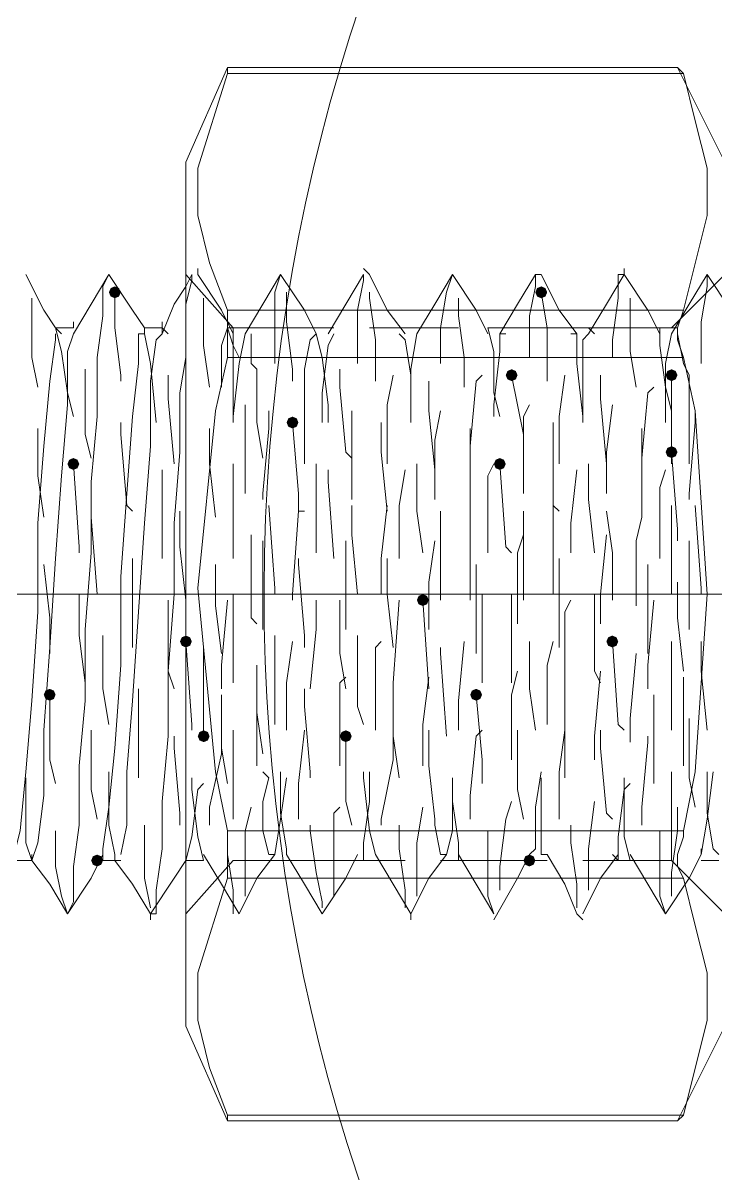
# Model space of a CAD drawing. Header units: millimetres. Extents: x 89051 to 218395, y -330386 to -125649.
# Drawn here: x 92817.73 to 92831.89, y -127032.93 to -127009.4 of the extents above; entities that cross this region are included whole.
import ezdxf

# ---------------------------------------------------------------- set-up
doc = ezdxf.new("R2010")
doc.units = ezdxf.units.MM
doc.header["$LTSCALE"] = 13
for name, pattern in [('1 实线', [0]), ('ACAD_ISO04W100', [30, 24, -3, 0, -3]), ('CENTER', [50.8, 31.75, -6.35, 6.35, -6.35])]:
    doc.linetypes.add(name, pattern=pattern)
doc.layers.get('0').update_dxf_attribs({"color": 1, "linetype": 'CENTER'})
doc.layers.add('C00-00-00', color=7, linetype='Continuous')
doc.layers.add('标注、文本', color=3, linetype='Continuous', lineweight=25)

msp = doc.modelspace()

# ---------------------------------------------------------------- hatches: boundary and pattern name
at = {"layer": 'C00-00-00'}
h = msp.add_hatch(color=256, dxfattribs=at)
h.dxf.hatch_style = 2
h.paths.add_polyline_path([(92819.486, -127014.906), (92819.522, -127014.991), (92819.607, -127015.027), (92819.693, -127014.991), (92819.728, -127014.906), (92819.693, -127014.82), (92819.607, -127014.785), (92819.522, -127014.82)])
h = msp.add_hatch(color=256, dxfattribs=at)
h.dxf.hatch_style = 2
h.paths.add_polyline_path([(92828.199, -127014.906), (92828.234, -127014.991), (92828.32, -127015.027), (92828.405, -127014.991), (92828.441, -127014.906), (92828.405, -127014.82), (92828.32, -127014.785), (92828.234, -127014.82)])
h = msp.add_hatch(color=256, dxfattribs=at)
h.dxf.hatch_style = 2
h.paths.add_polyline_path([(92827.594, -127016.6), (92827.629, -127016.685), (92827.715, -127016.721), (92827.8, -127016.685), (92827.836, -127016.6), (92827.8, -127016.515), (92827.715, -127016.479), (92827.629, -127016.515)])
h = msp.add_hatch(color=256, dxfattribs=at)
h.dxf.hatch_style = 2
h.paths.add_polyline_path([(92830.861, -127016.6), (92830.896, -127016.685), (92830.982, -127016.721), (92831.067, -127016.685), (92831.103, -127016.6), (92831.067, -127016.515), (92830.982, -127016.479), (92830.896, -127016.515)])
h = msp.add_hatch(color=256, dxfattribs=at)
h.dxf.hatch_style = 2
h.paths.add_polyline_path([(92823.116, -127017.568), (92823.152, -127017.654), (92823.237, -127017.689), (92823.323, -127017.654), (92823.358, -127017.568), (92823.323, -127017.483), (92823.237, -127017.447), (92823.152, -127017.483)])
h = msp.add_hatch(color=256, dxfattribs=at)
h.dxf.hatch_style = 2
h.paths.add_polyline_path([(92830.861, -127018.173), (92830.896, -127018.259), (92830.982, -127018.294), (92831.067, -127018.259), (92831.103, -127018.173), (92831.067, -127018.088), (92830.982, -127018.052), (92830.896, -127018.088)])
h = msp.add_hatch(color=256, dxfattribs=at)
h.dxf.hatch_style = 2
h.paths.add_polyline_path([(92818.639, -127018.415), (92818.675, -127018.501), (92818.76, -127018.536), (92818.845, -127018.501), (92818.881, -127018.415), (92818.845, -127018.33), (92818.76, -127018.294), (92818.675, -127018.33)])
h = msp.add_hatch(color=256, dxfattribs=at)
h.dxf.hatch_style = 2
h.paths.add_polyline_path([(92827.352, -127018.415), (92827.387, -127018.501), (92827.473, -127018.536), (92827.558, -127018.501), (92827.594, -127018.415), (92827.558, -127018.33), (92827.473, -127018.294), (92827.387, -127018.33)])
h = msp.add_hatch(color=256, dxfattribs=at)
h.dxf.hatch_style = 2
h.paths.add_polyline_path([(92825.779, -127021.198), (92825.814, -127021.284), (92825.899, -127021.319), (92825.985, -127021.284), (92826.02, -127021.198), (92825.985, -127021.113), (92825.899, -127021.077), (92825.814, -127021.113)])
h = msp.add_hatch(color=256, dxfattribs=at)
h.dxf.hatch_style = 2
h.paths.add_polyline_path([(92820.938, -127022.045), (92820.974, -127022.131), (92821.059, -127022.166), (92821.145, -127022.131), (92821.18, -127022.045), (92821.145, -127021.96), (92821.059, -127021.924), (92820.974, -127021.96)])
h = msp.add_hatch(color=256, dxfattribs=at)
h.dxf.hatch_style = 2
h.paths.add_polyline_path([(92829.651, -127022.045), (92829.686, -127022.131), (92829.772, -127022.166), (92829.857, -127022.131), (92829.893, -127022.045), (92829.857, -127021.96), (92829.772, -127021.924), (92829.686, -127021.96)])
h = msp.add_hatch(color=256, dxfattribs=at)
h.dxf.hatch_style = 2
h.paths.add_polyline_path([(92818.155, -127023.134), (92818.191, -127023.22), (92818.276, -127023.255), (92818.361, -127023.22), (92818.397, -127023.134), (92818.361, -127023.049), (92818.276, -127023.013), (92818.191, -127023.049)])
h = msp.add_hatch(color=256, dxfattribs=at)
h.dxf.hatch_style = 2
h.paths.add_polyline_path([(92826.868, -127023.134), (92826.903, -127023.22), (92826.989, -127023.255), (92827.074, -127023.22), (92827.11, -127023.134), (92827.074, -127023.049), (92826.989, -127023.013), (92826.903, -127023.049)])
h = msp.add_hatch(color=256, dxfattribs=at)
h.dxf.hatch_style = 2
h.paths.add_polyline_path([(92821.301, -127023.981), (92821.337, -127024.067), (92821.422, -127024.102), (92821.508, -127024.067), (92821.543, -127023.981), (92821.508, -127023.896), (92821.422, -127023.861), (92821.337, -127023.896)])
h = msp.add_hatch(color=256, dxfattribs=at)
h.dxf.hatch_style = 2
h.paths.add_polyline_path([(92824.205, -127023.981), (92824.241, -127024.067), (92824.326, -127024.102), (92824.412, -127024.067), (92824.447, -127023.981), (92824.412, -127023.896), (92824.326, -127023.861), (92824.241, -127023.896)])
h = msp.add_hatch(color=256, dxfattribs=at)
h.dxf.hatch_style = 2
h.paths.add_polyline_path([(92819.123, -127026.523), (92819.159, -127026.608), (92819.244, -127026.644), (92819.33, -127026.608), (92819.365, -127026.523), (92819.33, -127026.437), (92819.244, -127026.402), (92819.159, -127026.437)])
h = msp.add_hatch(color=256, dxfattribs=at)
h.dxf.hatch_style = 2
h.paths.add_polyline_path([(92827.957, -127026.523), (92827.992, -127026.608), (92828.078, -127026.644), (92828.163, -127026.608), (92828.199, -127026.523), (92828.163, -127026.437), (92828.078, -127026.402), (92827.992, -127026.437)])

# ---------------------------------------------------------------- linework, layer by layer
at = {"color": 7, "linetype": '1 实线', "lineweight": 0, "extrusion": (0, 0, -1)}
for centre, major_axis, ratio, start_param, end_param in [((92838.864, -127021.077), (0, 45.983), 0.866025, 2.304713, 7.120065), ((92834.931, -127021.077), (0, 45.983), 0.866025, 3.141593, 6.283185), ((92854.094, -127021.077), (0, -34.608), 0.908418, 5.225125, 10.48821), ((92842.01, -127021.077), (0, -34.608), 0.908418, 6.283185, 9.424778)]:
    msp.add_ellipse(centre, major_axis=major_axis, ratio=ratio, start_param=start_param, end_param=end_param, dxfattribs=at)
at = {"layer": 'C00-00-00', "lineweight": 15}
for points in [[(92821.059, -127012.244), (92821.906, -127010.308)], [(92821.906, -127010.429), (92821.301, -127012.365), (92821.301, -127013.333), (92821.543, -127014.301), (92821.906, -127015.269)], [(92821.906, -127010.308), (92831.103, -127010.308)], [(92821.906, -127010.308), (92821.906, -127010.429)], [(92823.116, -127010.429), (92821.906, -127010.429)], [(92831.224, -127010.429), (92821.906, -127010.429)], [(92823.721, -127010.429), (92823.116, -127010.429)], [(92825.778, -127010.429), (92823.963, -127010.429)], [(92828.562, -127010.429), (92826.747, -127010.429)], [(92831.224, -127010.429), (92829.409, -127010.429)], [(92831.103, -127010.308), (92832.071, -127012.244)], [(92831.224, -127010.429), (92831.103, -127010.308)], [(92831.224, -127015.269), (92831.708, -127013.333), (92831.708, -127012.365), (92831.466, -127011.397), (92831.224, -127010.429)], [(92821.059, -127029.911), (92821.059, -127029.79), (92821.059, -127029.548), (92821.059, -127029.064), (92821.059, -127028.338), (92821.059, -127027.612), (92821.059, -127026.644), (92821.059, -127025.555), (92821.059, -127024.345), (92821.059, -127023.013), (92821.059, -127021.682), (92821.059, -127020.472), (92821.059, -127019.141), (92821.059, -127017.81), (92821.059, -127016.6), (92821.059, -127015.511), (92821.059, -127014.543), (92821.059, -127013.817), (92821.059, -127013.091), (92821.059, -127012.607), (92821.059, -127012.365), (92821.059, -127012.244)], [(92821.301, -127014.543), (92821.301, -127014.422)], [(92824.81, -127014.543), (92824.689, -127014.422)], [(92830.014, -127014.543), (92830.014, -127014.422)], [(92817.792, -127014.543), (92818.155, -127015.269), (92818.397, -127015.632)], [(92819.486, -127014.543), (92819.365, -127014.785), (92819.365, -127015.39), (92819.244, -127016.237), (92819.244, -127017.447), (92819.123, -127018.778), (92819.123, -127020.23), (92819.002, -127021.803), (92819.002, -127023.255), (92818.881, -127024.587), (92818.881, -127025.797), (92818.76, -127026.644), (92818.76, -127027.37), (92818.639, -127027.612)], [(92818.76, -127015.753), (92819.123, -127015.148), (92819.486, -127014.543)], [(92819.486, -127014.543), (92819.97, -127015.269), (92820.212, -127015.632)], [(92821.059, -127014.543), (92822.027, -127015.632)], [(92821.059, -127014.785), (92821.18, -127014.543)], [(92821.18, -127014.664), (92821.059, -127015.148)], [(92821.18, -127014.543), (92821.18, -127014.664)], [(92821.301, -127014.543), (92821.785, -127015.269)], [(92822.632, -127015.148), (92822.995, -127014.543)], [(92822.995, -127014.543), (92822.874, -127014.906)], [(92822.995, -127014.543), (92823.479, -127015.269)], [(92824.326, -127015.148), (92824.689, -127014.543)], [(92824.689, -127014.664), (92824.568, -127015.269)], [(92824.689, -127014.543), (92824.689, -127014.664)], [(92824.81, -127014.543), (92825.173, -127015.269)], [(92826.142, -127015.148), (92826.505, -127014.543)], [(92826.505, -127014.543), (92826.384, -127014.906)], [(92826.505, -127014.543), (92826.989, -127015.269)], [(92827.836, -127015.148), (92828.199, -127014.543)], [(92828.32, -127014.543), (92828.199, -127014.543)], [(92828.199, -127014.543), (92828.199, -127014.785)], [(92828.32, -127014.543), (92828.683, -127015.269)], [(92829.651, -127015.148), (92830.014, -127014.543)], [(92830.014, -127014.543), (92829.893, -127014.543)], [(92829.893, -127014.543), (92829.893, -127015.027)], [(92830.014, -127014.543), (92830.498, -127015.269)], [(92830.982, -127015.632), (92832.071, -127014.543)], [(92831.345, -127015.148), (92831.708, -127014.543)], [(92831.708, -127014.543), (92831.708, -127014.785)], [(92831.708, -127014.543), (92832.192, -127015.269)], [(92820.575, -127015.753), (92820.817, -127015.148), (92821.059, -127014.785)], [(92828.199, -127014.785), (92828.078, -127015.39)], [(92831.708, -127014.785), (92831.587, -127015.511)], [(92817.913, -127015.269), (92817.913, -127015.027)], [(92819.607, -127015.632), (92819.607, -127014.906)], [(92821.422, -127015.148), (92821.422, -127015.027)], [(92822.874, -127014.906), (92822.874, -127015.511)], [(92823.116, -127015.511), (92823.116, -127014.906)], [(92824.81, -127015.027), (92824.81, -127014.906)], [(92824.931, -127015.874), (92824.81, -127015.027)], [(92826.384, -127014.906), (92826.263, -127015.632)], [(92826.626, -127015.39), (92826.626, -127015.027)], [(92828.441, -127015.632), (92828.32, -127014.906)], [(92829.893, -127015.027), (92829.772, -127015.874)], [(92830.135, -127015.269), (92830.135, -127015.027)], [(92817.913, -127016.237), (92817.913, -127015.269)], [(92821.059, -127015.148), (92821.059, -127015.874)], [(92821.422, -127015.995), (92821.422, -127015.148)], [(92821.785, -127015.269), (92822.027, -127015.753)], [(92823.116, -127015.269), (92821.906, -127015.269)], [(92821.906, -127015.269), (92821.906, -127015.511), (92821.906, -127015.753), (92821.906, -127016.116), (92821.906, -127016.237)], [(92831.224, -127015.269), (92821.906, -127015.269)], [(92822.269, -127015.753), (92822.632, -127015.148)], [(92823.721, -127015.269), (92823.116, -127015.269)], [(92823.479, -127015.269), (92823.721, -127015.753)], [(92823.963, -127015.753), (92824.326, -127015.148)], [(92825.778, -127015.269), (92823.963, -127015.269)], [(92824.568, -127015.269), (92824.568, -127016.116)], [(92825.173, -127015.269), (92825.536, -127015.753)], [(92825.778, -127015.753), (92826.142, -127015.148)], [(92828.562, -127015.269), (92826.747, -127015.269)], [(92826.989, -127015.269), (92827.231, -127015.753)], [(92827.473, -127015.753), (92827.836, -127015.148)], [(92828.683, -127015.269), (92829.046, -127015.753)], [(92829.288, -127015.753), (92829.651, -127015.148)], [(92831.224, -127015.269), (92829.409, -127015.269)], [(92830.135, -127016.116), (92830.135, -127015.269)], [(92830.498, -127015.269), (92830.74, -127015.753)], [(92830.982, -127015.753), (92831.345, -127015.148)], [(92831.224, -127016.237), (92831.103, -127015.874), (92831.103, -127015.632), (92831.224, -127015.269)], [(92818.76, -127015.632), (92818.76, -127015.511)], [(92820.575, -127015.632), (92820.575, -127015.511)], [(92822.874, -127015.511), (92822.874, -127016.358)], [(92823.237, -127016.479), (92823.116, -127015.511)], [(92826.747, -127016.237), (92826.626, -127015.39)], [(92828.078, -127015.39), (92828.078, -127016.237)], [(92831.587, -127015.511), (92831.587, -127016.358)], [(92817.55, -127026.402), (92817.671, -127025.918), (92817.792, -127024.708), (92817.913, -127023.255), (92818.034, -127021.44), (92818.034, -127019.625), (92818.155, -127018.052), (92818.276, -127016.721), (92818.397, -127015.874), (92818.397, -127015.753)], [(92818.76, -127015.753), (92818.639, -127016.116), (92818.639, -127017.205), (92818.518, -127018.657), (92818.397, -127020.351), (92818.276, -127022.166), (92818.155, -127023.86), (92818.155, -127025.192), (92818.034, -127026.16), (92817.913, -127026.523)], [(92818.397, -127015.632), (92818.518, -127016.116)], [(92818.397, -127015.632), (92818.518, -127015.753)], [(92818.397, -127015.632), (92818.76, -127015.632)], [(92819.365, -127026.402), (92819.365, -127026.281), (92819.486, -127025.434), (92819.607, -127024.224), (92819.728, -127022.529), (92819.728, -127020.714), (92819.849, -127019.02), (92819.97, -127017.447), (92820.091, -127016.358), (92820.091, -127015.753), (92820.212, -127015.753)], [(92819.728, -127016.6), (92819.607, -127015.632)], [(92820.575, -127015.753), (92820.454, -127015.874), (92820.333, -127016.721), (92820.333, -127018.052), (92820.212, -127019.625), (92820.091, -127021.44), (92819.97, -127023.255), (92819.849, -127024.708), (92819.849, -127025.797), (92819.728, -127026.402)], [(92820.212, -127015.632), (92820.212, -127015.753)], [(92820.212, -127015.632), (92820.575, -127015.632)], [(92820.212, -127015.753), (92820.333, -127016.358)], [(92820.696, -127015.753), (92820.575, -127015.632)], [(92820.575, -127015.753), (92820.575, -127015.632)], [(92821.785, -127015.995), (92821.906, -127015.632)], [(92821.906, -127015.632), (92822.027, -127015.995)], [(92821.906, -127015.632), (92822.269, -127015.632)], [(92822.027, -127015.632), (92822.027, -127015.753)], [(92822.027, -127015.632), (92823.842, -127015.632)], [(92822.027, -127015.753), (92822.027, -127016.116)], [(92822.269, -127015.753), (92822.148, -127016.358)], [(92822.39, -127016.358), (92822.39, -127015.753)], [(92823.6, -127015.874), (92823.721, -127015.753)], [(92823.721, -127015.632), (92824.084, -127015.632)], [(92823.721, -127015.753), (92823.842, -127016.237)], [(92824.084, -127015.753), (92823.963, -127015.995)], [(92824.81, -127015.632), (92826.626, -127015.632)], [(92825.415, -127015.632), (92825.778, -127015.632)], [(92825.415, -127015.753), (92825.536, -127015.874)], [(92825.778, -127015.753), (92825.657, -127016.479)], [(92826.263, -127015.632), (92826.263, -127016.358)], [(92827.231, -127015.632), (92827.352, -127016.116)], [(92827.231, -127015.632), (92827.594, -127015.632)], [(92827.473, -127015.632), (92829.288, -127015.632)], [(92827.594, -127015.753), (92827.473, -127015.753)], [(92827.473, -127015.753), (92827.473, -127016.116)], [(92828.441, -127016.721), (92828.441, -127015.632)], [(92828.925, -127015.632), (92829.288, -127015.632)], [(92828.925, -127015.753), (92829.046, -127015.753)], [(92829.046, -127015.753), (92829.046, -127016.358)], [(92829.288, -127015.753), (92829.167, -127015.874)], [(92829.409, -127015.753), (92829.288, -127015.632)], [(92829.288, -127015.632), (92830.982, -127015.632)], [(92830.74, -127015.874), (92830.74, -127015.632)], [(92830.74, -127015.632), (92830.74, -127015.995)], [(92830.74, -127015.632), (92831.103, -127015.632)], [(92830.982, -127015.753), (92830.861, -127016.358)], [(92831.224, -127016.358), (92831.103, -127015.753)], [(92821.059, -127015.874), (92821.059, -127016.237)], [(92821.543, -127016.842), (92821.422, -127015.995)], [(92821.785, -127016.842), (92821.785, -127015.995)], [(92822.027, -127015.995), (92822.148, -127016.237)], [(92823.479, -127016.479), (92823.6, -127015.874)], [(92823.963, -127015.995), (92823.842, -127016.963)], [(92824.931, -127016.721), (92824.931, -127015.874)], [(92825.536, -127015.874), (92825.657, -127016.6)], [(92829.167, -127015.874), (92829.167, -127016.721)], [(92829.772, -127015.874), (92829.772, -127016.237)], [(92830.74, -127015.995), (92830.861, -127016.842)], [(92818.034, -127016.842), (92817.913, -127016.237)], [(92818.518, -127016.116), (92818.639, -127016.963)], [(92821.059, -127016.237), (92820.938, -127016.963), (92820.938, -127018.173), (92820.817, -127019.625), (92820.817, -127021.077), (92820.696, -127022.65), (92820.696, -127023.981), (92820.575, -127025.313), (92820.575, -127026.281), (92820.454, -127027.128), (92820.454, -127027.612), (92820.333, -127027.612)], [(92821.906, -127016.237), (92821.664, -127017.326), (92821.301, -127020.956), (92821.664, -127024.708), (92821.906, -127025.918)], [(92823.116, -127016.237), (92821.906, -127016.237)], [(92831.224, -127016.237), (92821.906, -127016.237)], [(92822.027, -127016.116), (92822.027, -127016.6)], [(92823.721, -127016.237), (92823.116, -127016.237)], [(92823.842, -127016.237), (92823.963, -127017.205)], [(92825.778, -127016.237), (92823.963, -127016.237)], [(92824.568, -127016.116), (92824.568, -127016.358)], [(92828.562, -127016.237), (92826.747, -127016.237)], [(92826.747, -127016.842), (92826.747, -127016.237)], [(92827.352, -127016.116), (92827.352, -127016.963)], [(92827.473, -127016.116), (92827.352, -127017.205)], [(92831.224, -127016.237), (92829.409, -127016.237)], [(92830.256, -127016.842), (92830.135, -127016.116)], [(92831.224, -127025.918), (92831.466, -127024.708), (92831.708, -127021.077), (92831.466, -127017.326), (92831.224, -127016.237)], [(92819.002, -127016.6), (92819.002, -127016.479)], [(92820.333, -127016.358), (92820.454, -127017.568)], [(92822.148, -127016.358), (92822.027, -127017.447)], [(92822.511, -127016.479), (92822.39, -127016.358)], [(92822.511, -127017.568), (92822.511, -127016.479)], [(92823.237, -127016.721), (92823.237, -127016.479)], [(92823.479, -127016.6), (92823.479, -127016.479)], [(92824.205, -127016.842), (92824.205, -127016.479)], [(92825.657, -127016.479), (92825.657, -127017.568)], [(92829.046, -127016.358), (92829.167, -127017.447)], [(92830.861, -127016.358), (92830.861, -127017.447)], [(92831.345, -127016.6), (92831.224, -127016.358)], [(92819.002, -127017.81), (92819.002, -127016.6)], [(92819.728, -127016.721), (92819.728, -127016.6)], [(92820.696, -127017.084), (92820.696, -127016.6)], [(92822.027, -127016.6), (92822.027, -127017.326)], [(92823.479, -127017.689), (92823.479, -127016.6)], [(92825.173, -127017.205), (92825.294, -127016.6)], [(92825.657, -127016.6), (92825.657, -127017.568)], [(92826.02, -127017.326), (92826.02, -127016.721)], [(92826.868, -127018.052), (92826.989, -127016.721)], [(92826.989, -127016.721), (92827.11, -127016.6)], [(92827.957, -127017.81), (92827.715, -127016.6)], [(92828.683, -127017.447), (92828.804, -127016.6)], [(92829.167, -127016.721), (92829.167, -127017.568)], [(92829.53, -127017.084), (92829.53, -127016.6)], [(92830.982, -127017.326), (92830.982, -127016.6)], [(92831.345, -127017.568), (92831.345, -127016.6)], [(92818.639, -127016.963), (92818.76, -127017.447)], [(92823.842, -127016.963), (92823.842, -127017.568)], [(92824.326, -127018.173), (92824.205, -127016.842)], [(92827.352, -127016.963), (92827.473, -127017.447)], [(92830.377, -127018.294), (92830.498, -127016.963)], [(92830.498, -127016.963), (92830.619, -127016.842)], [(92830.861, -127016.842), (92830.982, -127017.326)], [(92820.817, -127018.415), (92820.696, -127017.084)], [(92822.269, -127017.205), (92822.269, -127018.052)], [(92823.963, -127017.205), (92823.963, -127017.568)], [(92825.173, -127018.415), (92825.173, -127017.205)], [(92827.352, -127017.205), (92827.352, -127017.447)], [(92828.078, -127017.205), (92827.957, -127017.447)], [(92829.651, -127018.415), (92829.53, -127017.084)], [(92829.772, -127017.205), (92829.651, -127018.173)], [(92822.027, -127017.326), (92822.027, -127017.447)], [(92822.027, -127017.447), (92822.027, -127017.568)], [(92822.753, -127017.326), (92822.753, -127017.689)], [(92824.447, -127017.326), (92824.447, -127018.415)], [(92826.142, -127018.536), (92826.02, -127017.326)], [(92826.263, -127017.326), (92826.142, -127017.931)], [(92827.957, -127017.447), (92827.957, -127018.778)], [(92828.683, -127018.415), (92828.683, -127017.447)], [(92830.861, -127017.447), (92830.861, -127017.568)], [(92830.982, -127018.052), (92830.982, -127017.326)], [(92831.466, -127017.326), (92831.466, -127017.568)], [(92818.034, -127018.657), (92818.034, -127017.689)], [(92819.728, -127017.81), (92819.728, -127017.568)], [(92821.543, -127018.415), (92821.543, -127017.689)], [(92822.632, -127018.294), (92822.511, -127017.568)], [(92822.753, -127017.689), (92822.632, -127019.02)], [(92823.358, -127019.02), (92823.237, -127017.568)], [(92823.479, -127018.415), (92823.479, -127017.689)], [(92825.052, -127018.173), (92825.052, -127017.568)], [(92826.868, -127018.778), (92826.868, -127017.689)], [(92828.562, -127017.931), (92828.562, -127017.568)], [(92830.377, -127018.415), (92830.377, -127017.689)], [(92831.466, -127017.568), (92831.345, -127019.02)], [(92831.345, -127018.415), (92831.345, -127017.568)], [(92819.123, -127018.294), (92819.002, -127017.81)], [(92819.849, -127019.262), (92819.728, -127017.81)], [(92826.142, -127017.931), (92826.142, -127019.141)], [(92827.957, -127018.415), (92827.957, -127017.81)], [(92828.562, -127019.262), (92828.562, -127017.931)], [(92822.269, -127018.052), (92822.269, -127019.02)], [(92824.447, -127018.294), (92824.326, -127018.173)], [(92825.173, -127019.383), (92825.052, -127018.173)], [(92826.868, -127018.415), (92826.868, -127018.052)], [(92829.651, -127018.173), (92829.651, -127019.02)], [(92830.982, -127018.415), (92830.982, -127018.052)], [(92830.982, -127018.173), (92831.103, -127019.746)], [(92818.76, -127018.415), (92818.881, -127020.109)], [(92821.664, -127019.504), (92821.543, -127018.415)], [(92822.027, -127018.415), (92822.027, -127019.02)], [(92823.721, -127018.415), (92823.721, -127019.988)], [(92824.447, -127018.415), (92824.447, -127019.141)], [(92825.778, -127018.415), (92825.778, -127019.383)], [(92827.352, -127018.415), (92827.231, -127018.657)], [(92827.473, -127018.415), (92827.594, -127020.109)], [(92829.288, -127018.415), (92829.288, -127019.141)], [(92830.377, -127018.657), (92830.377, -127018.294)], [(92830.377, -127019.504), (92830.377, -127018.415)], [(92818.155, -127019.504), (92818.034, -127018.657)], [(92820.575, -127018.536), (92820.575, -127019.02)], [(92822.027, -127018.536), (92822.027, -127018.899)], [(92823.963, -127018.536), (92823.963, -127018.778)], [(92825.536, -127018.536), (92825.415, -127019.262)], [(92827.231, -127018.657), (92827.231, -127020.23)], [(92829.046, -127018.536), (92828.925, -127019.625)], [(92830.861, -127018.536), (92830.74, -127018.899)], [(92822.027, -127018.899), (92822.027, -127020.351)], [(92823.963, -127018.778), (92824.084, -127020.351)], [(92826.868, -127019.504), (92826.868, -127018.778)], [(92827.957, -127018.778), (92827.957, -127019.02)], [(92830.74, -127018.899), (92830.74, -127020.351)], [(92820.575, -127019.02), (92820.575, -127020.351)], [(92822.027, -127019.02), (92822.027, -127019.988)], [(92822.632, -127019.02), (92822.632, -127019.141)], [(92823.358, -127019.383), (92823.358, -127019.02)], [(92831.345, -127019.02), (92831.345, -127019.141)], [(92819.123, -127019.504), (92819.123, -127019.262)], [(92819.97, -127019.383), (92819.849, -127019.262)], [(92822.874, -127020.956), (92822.753, -127019.262)], [(92824.447, -127019.867), (92824.447, -127019.262)], [(92825.052, -127020.351), (92825.173, -127019.262)], [(92825.415, -127019.262), (92825.415, -127020.351)], [(92828.683, -127019.383), (92828.562, -127019.262)], [(92828.562, -127020.714), (92828.562, -127019.262)], [(92829.288, -127019.141), (92829.409, -127020.23)], [(92830.982, -127019.988), (92830.982, -127019.262)], [(92831.587, -127020.956), (92831.466, -127019.262)], [(92819.244, -127021.077), (92819.123, -127019.504)], [(92820.938, -127020.109), (92820.938, -127019.383)], [(92823.237, -127021.077), (92823.358, -127019.383)], [(92823.358, -127019.383), (92823.479, -127019.383)], [(92825.778, -127019.383), (92825.899, -127020.23)], [(92826.263, -127020.593), (92826.263, -127019.383)], [(92826.868, -127019.625), (92826.868, -127019.383)], [(92827.957, -127019.504), (92827.957, -127019.383)], [(92827.957, -127021.198), (92827.957, -127019.504)], [(92829.772, -127020.23), (92829.651, -127019.383)], [(92830.256, -127019.988), (92830.377, -127019.504)], [(92826.868, -127021.198), (92826.868, -127019.625)], [(92828.925, -127019.625), (92828.925, -127020.23)], [(92831.103, -127019.746), (92831.103, -127019.988)], [(92822.027, -127019.988), (92822.027, -127020.23)], [(92822.39, -127019.867), (92822.39, -127021.561)], [(92822.632, -127019.988), (92822.632, -127020.472)], [(92823.721, -127019.988), (92823.721, -127020.23)], [(92824.326, -127019.988), (92824.326, -127021.44)], [(92824.568, -127021.077), (92824.447, -127019.867)], [(92826.142, -127019.988), (92826.02, -127020.835)], [(92827.957, -127019.867), (92827.836, -127020.23)], [(92829.651, -127019.867), (92829.53, -127021.077)], [(92830.256, -127021.319), (92830.256, -127019.988)], [(92830.982, -127021.077), (92830.982, -127019.988)], [(92831.345, -127019.988), (92831.345, -127020.472)], [(92818.881, -127020.109), (92818.881, -127020.23)], [(92821.059, -127021.198), (92820.938, -127020.109)], [(92827.594, -127020.109), (92827.715, -127020.23)], [(92827.836, -127020.23), (92827.836, -127021.682)], [(92829.772, -127021.198), (92829.772, -127020.23)], [(92818.276, -127021.561), (92818.155, -127020.472)], [(92819.97, -127020.714), (92819.97, -127020.351)], [(92821.664, -127021.319), (92821.664, -127020.472)], [(92822.632, -127020.472), (92822.632, -127021.803)], [(92823.358, -127020.472), (92823.358, -127020.351)], [(92823.479, -127021.924), (92823.358, -127020.472)], [(92825.052, -127021.077), (92825.052, -127020.351)], [(92825.173, -127021.077), (92825.173, -127020.351)], [(92826.989, -127021.682), (92826.989, -127020.472)], [(92828.683, -127020.835), (92828.683, -127020.351)], [(92830.498, -127021.44), (92830.498, -127020.472)], [(92831.345, -127020.472), (92831.345, -127021.803)], [(92819.97, -127022.166), (92819.97, -127020.714)], [(92826.263, -127021.198), (92826.263, -127020.593)], [(92828.562, -127021.077), (92828.562, -127020.714)], [(92822.874, -127021.077), (92822.874, -127020.956)], [(92826.02, -127020.835), (92826.02, -127021.803)], [(92828.683, -127022.166), (92828.683, -127020.835)], [(92831.103, -127020.835), (92831.103, -127021.561)], [(92831.587, -127021.077), (92831.587, -127020.956)], [(92818.881, -127021.077), (92818.881, -127021.924)], [(92820.696, -127021.198), (92820.696, -127022.65)], [(92821.906, -127021.198), (92821.785, -127022.529)], [(92822.027, -127021.077), (92822.027, -127022.166)], [(92823.237, -127021.198), (92823.237, -127021.077)], [(92823.721, -127021.198), (92823.721, -127021.803)], [(92824.205, -127021.198), (92824.205, -127022.287)], [(92825.294, -127022.166), (92825.173, -127021.077)], [(92825.415, -127021.198), (92825.294, -127022.892)], [(92825.899, -127021.198), (92826.02, -127023.013)], [(92827.11, -127021.077), (92827.11, -127022.166)], [(92827.715, -127021.077), (92827.715, -127021.924)], [(92828.925, -127021.198), (92828.804, -127021.44)], [(92829.409, -127021.077), (92829.409, -127022.65)], [(92829.53, -127021.077), (92829.53, -127021.682)], [(92830.619, -127021.198), (92830.498, -127022.529)], [(92821.785, -127022.287), (92821.664, -127021.319)], [(92824.326, -127021.44), (92824.326, -127021.803)], [(92828.804, -127021.44), (92828.804, -127023.013)], [(92830.498, -127022.287), (92830.498, -127021.44)], [(92818.276, -127022.287), (92818.276, -127021.561)], [(92822.39, -127021.561), (92822.511, -127021.682)], [(92826.989, -127022.287), (92826.989, -127021.682)], [(92831.103, -127021.561), (92831.224, -127022.65)], [(92818.881, -127021.924), (92819.002, -127022.892)], [(92819.365, -127023.013), (92819.365, -127021.924)], [(92822.874, -127022.65), (92822.874, -127021.924)], [(92823.479, -127022.166), (92823.479, -127021.924)], [(92823.721, -127021.803), (92823.6, -127023.013)], [(92824.568, -127023.376), (92824.568, -127021.924)], [(92827.715, -127021.924), (92827.715, -127022.892)], [(92821.18, -127023.739), (92821.059, -127022.045)], [(92821.422, -127023.618), (92821.422, -127022.166)], [(92822.027, -127022.166), (92822.027, -127022.892)], [(92823.116, -127022.892), (92823.237, -127022.045)], [(92824.931, -127022.166), (92825.052, -127022.045)], [(92824.931, -127023.86), (92824.931, -127022.166)], [(92826.263, -127022.287), (92826.263, -127022.166)], [(92826.626, -127023.255), (92826.747, -127022.045)], [(92827.11, -127022.166), (92827.11, -127022.892)], [(92828.078, -127023.013), (92828.078, -127022.045)], [(92828.441, -127022.529), (92828.562, -127022.045)], [(92829.893, -127023.739), (92829.772, -127022.045)], [(92830.982, -127022.166), (92830.982, -127022.045)], [(92830.982, -127023.134), (92830.982, -127022.166)], [(92831.587, -127022.65), (92831.587, -127022.045)], [(92824.205, -127022.287), (92824.326, -127023.013)], [(92826.384, -127023.981), (92826.263, -127022.287)], [(92830.135, -127023.618), (92830.256, -127022.287)], [(92820.696, -127022.65), (92820.817, -127023.013)], [(92821.785, -127022.529), (92821.785, -127023.013)], [(92822.511, -127022.529), (92822.511, -127023.497)], [(92822.874, -127023.739), (92822.874, -127022.65)], [(92827.836, -127022.65), (92827.715, -127023.134)], [(92828.441, -127023.739), (92828.441, -127022.529)], [(92829.53, -127022.65), (92829.409, -127023.981)], [(92829.409, -127022.65), (92829.53, -127022.892)], [(92830.498, -127022.529), (92830.498, -127023.013)], [(92831.708, -127023.86), (92831.587, -127022.65)], [(92822.511, -127022.771), (92822.511, -127023.497)], [(92823.116, -127023.86), (92823.116, -127022.892)], [(92824.326, -127022.771), (92824.205, -127022.892)], [(92824.205, -127022.892), (92824.205, -127024.224)], [(92825.294, -127022.892), (92825.294, -127023.013)], [(92826.02, -127022.771), (92825.899, -127023.739)], [(92831.224, -127022.771), (92831.224, -127023.376)], [(92818.276, -127024.466), (92818.276, -127023.134)], [(92819.486, -127023.739), (92819.365, -127023.013)], [(92820.091, -127023.618), (92820.091, -127023.013)], [(92821.785, -127024.224), (92821.785, -127023.134)], [(92823.479, -127023.376), (92823.479, -127023.013)], [(92825.294, -127023.981), (92825.294, -127023.013)], [(92827.11, -127024.466), (92826.989, -127023.134)], [(92827.715, -127023.134), (92827.715, -127024.466)], [(92828.199, -127023.86), (92828.078, -127023.013)], [(92828.804, -127023.739), (92828.804, -127023.013)], [(92830.619, -127024.224), (92830.619, -127023.134)], [(92830.982, -127023.86), (92830.982, -127023.134)], [(92826.626, -127023.86), (92826.626, -127023.255)], [(92822.511, -127023.497), (92822.511, -127024.587)], [(92822.511, -127023.497), (92822.632, -127024.345)], [(92823.6, -127024.708), (92823.479, -127023.376)], [(92824.689, -127023.739), (92824.568, -127023.376)], [(92831.224, -127023.376), (92831.224, -127024.587)], [(92820.091, -127024.829), (92820.091, -127023.618)], [(92821.18, -127023.86), (92821.18, -127023.739)], [(92821.422, -127023.981), (92821.422, -127023.618)], [(92825.899, -127023.739), (92825.899, -127024.587)], [(92828.804, -127024.829), (92828.804, -127023.739)], [(92830.014, -127023.86), (92829.893, -127023.739)], [(92830.135, -127024.102), (92830.135, -127023.618)], [(92831.345, -127023.618), (92831.345, -127024.829)], [(92819.123, -127023.86), (92819.123, -127025.071)], [(92820.817, -127023.981), (92820.817, -127024.224)], [(92821.785, -127023.981), (92821.785, -127024.345)], [(92822.027, -127023.86), (92822.027, -127024.102)], [(92823.479, -127023.86), (92823.358, -127024.95)], [(92824.326, -127023.981), (92824.326, -127025.313)], [(92825.415, -127024.829), (92825.294, -127023.981)], [(92825.294, -127023.981), (92825.294, -127024.466)], [(92826.02, -127023.86), (92826.02, -127024.587)], [(92826.989, -127023.981), (92826.868, -127025.192)], [(92827.11, -127023.86), (92826.989, -127023.981)], [(92827.836, -127023.86), (92827.836, -127025.071)], [(92828.804, -127023.86), (92828.683, -127024.708)], [(92829.409, -127023.981), (92829.409, -127024.466)], [(92829.53, -127023.86), (92829.53, -127024.224)], [(92830.498, -127023.981), (92830.498, -127024.102)], [(92820.817, -127024.224), (92820.938, -127025.555)], [(92821.906, -127024.95), (92821.785, -127024.224)], [(92822.027, -127024.102), (92822.027, -127024.829)], [(92824.205, -127024.224), (92824.205, -127024.587)], [(92829.53, -127024.224), (92829.651, -127025.555)], [(92830.498, -127024.102), (92830.377, -127025.434)], [(92830.619, -127024.95), (92830.619, -127024.224)], [(92818.397, -127024.95), (92818.276, -127024.466)], [(92821.785, -127024.345), (92821.543, -127025.434)], [(92825.294, -127024.466), (92825.052, -127025.676)], [(92827.11, -127024.95), (92827.11, -127024.466)], [(92819.486, -127025.797), (92819.486, -127024.708)], [(92822.632, -127024.708), (92822.753, -127024.829)], [(92822.995, -127025.555), (92822.995, -127024.708)], [(92823.6, -127024.829), (92823.6, -127024.708)], [(92824.689, -127024.829), (92824.689, -127024.708)], [(92824.81, -127025.313), (92824.81, -127024.708)], [(92826.02, -127024.587), (92826.142, -127025.676)], [(92828.199, -127025.434), (92828.32, -127024.708)], [(92828.683, -127024.708), (92828.683, -127025.676)], [(92830.982, -127024.829), (92830.982, -127024.708)], [(92831.708, -127025.676), (92831.829, -127024.708)], [(92831.708, -127025.555), (92831.708, -127024.708)], [(92817.792, -127025.313), (92817.792, -127024.829)], [(92821.18, -127025.071), (92821.18, -127024.829)], [(92821.301, -127025.071), (92821.422, -127024.95)], [(92822.027, -127024.829), (92822.027, -127025.555)], [(92822.753, -127024.829), (92822.632, -127025.313)], [(92822.995, -127025.676), (92823.116, -127024.829)], [(92823.358, -127024.95), (92823.358, -127025.676)], [(92824.81, -127025.918), (92824.689, -127024.829)], [(92826.505, -127025.918), (92826.505, -127024.829)], [(92826.505, -127025.313), (92826.505, -127024.829)], [(92828.32, -127025.797), (92828.32, -127024.829)], [(92830.014, -127025.071), (92830.014, -127024.829)], [(92830.014, -127025.071), (92830.135, -127024.95)], [(92830.982, -127025.555), (92830.982, -127024.829)], [(92831.345, -127024.829), (92831.466, -127025.434)], [(92819.123, -127025.071), (92819.244, -127025.676)], [(92821.18, -127026.039), (92821.301, -127025.071)], [(92821.301, -127026.039), (92821.18, -127025.071)], [(92826.868, -127025.192), (92826.868, -127025.676)], [(92827.836, -127025.071), (92827.957, -127025.676)], [(92829.893, -127026.039), (92830.014, -127025.071)], [(92830.014, -127026.039), (92830.014, -127025.071)], [(92817.792, -127026.16), (92817.792, -127025.313)], [(92821.543, -127025.434), (92821.543, -127025.797)], [(92822.39, -127025.434), (92822.269, -127025.918)], [(92822.632, -127025.313), (92822.632, -127025.918)], [(92824.205, -127025.434), (92824.084, -127025.555)], [(92824.326, -127025.313), (92824.447, -127025.797)], [(92824.689, -127026.16), (92824.81, -127025.313)], [(92825.899, -127025.434), (92825.778, -127026.16)], [(92826.626, -127026.16), (92826.505, -127025.313)], [(92827.715, -127025.313), (92827.594, -127025.676)], [(92828.199, -127026.281), (92828.199, -127025.434)], [(92829.409, -127025.313), (92829.288, -127026.281)], [(92830.377, -127025.434), (92830.377, -127025.797)], [(92831.103, -127025.434), (92831.103, -127025.918)], [(92820.938, -127025.555), (92820.938, -127025.797)], [(92822.027, -127025.555), (92822.027, -127025.676)], [(92822.874, -127026.402), (92822.995, -127025.676)], [(92823.116, -127026.281), (92822.995, -127025.555)], [(92824.084, -127025.555), (92824.084, -127026.523)], [(92825.052, -127025.676), (92825.052, -127025.797)], [(92826.142, -127025.676), (92826.142, -127025.797)], [(92827.594, -127025.676), (92827.473, -127026.644)], [(92829.651, -127025.555), (92829.772, -127025.676)], [(92830.982, -127026.039), (92830.982, -127025.555)], [(92831.587, -127026.402), (92831.708, -127025.676)], [(92831.829, -127026.281), (92831.708, -127025.555)], [(92818.397, -127026.644), (92818.397, -127025.918)], [(92819.607, -127026.402), (92819.486, -127025.797)], [(92820.212, -127026.039), (92820.212, -127025.797)], [(92823.116, -127025.918), (92821.906, -127025.918)], [(92821.906, -127026.402), (92821.906, -127025.918)], [(92831.224, -127025.918), (92821.906, -127025.918)], [(92821.906, -127025.918), (92821.906, -127026.281), (92821.906, -127026.523), (92821.906, -127026.886)], [(92822.269, -127025.918), (92822.269, -127026.765)], [(92822.632, -127025.918), (92822.753, -127026.402)], [(92823.721, -127025.918), (92823.116, -127025.918)], [(92823.6, -127025.918), (92823.6, -127025.797)], [(92823.721, -127026.765), (92823.6, -127025.918)], [(92825.778, -127025.918), (92823.963, -127025.918)], [(92824.931, -127026.402), (92824.81, -127025.918)], [(92825.415, -127026.281), (92825.415, -127025.797)], [(92826.142, -127025.797), (92826.263, -127026.402)], [(92826.384, -127026.402), (92826.505, -127025.918)], [(92828.562, -127025.918), (92826.747, -127025.918)], [(92827.231, -127026.644), (92827.231, -127025.918)], [(92828.32, -127026.402), (92828.32, -127025.797)], [(92828.925, -127026.16), (92828.925, -127025.797)], [(92831.224, -127025.918), (92829.409, -127025.918)], [(92830.74, -127026.523), (92830.74, -127025.918)], [(92831.103, -127025.918), (92830.982, -127026.765)], [(92831.224, -127026.886), (92831.103, -127026.644), (92831.103, -127026.402), (92831.224, -127026.039), (92831.224, -127025.918)], [(92817.913, -127026.523), (92817.792, -127026.16)], [(92820.212, -127026.886), (92820.212, -127026.039)], [(92821.059, -127026.523), (92821.18, -127026.039)], [(92821.422, -127026.523), (92821.301, -127026.039)], [(92824.689, -127026.523), (92824.689, -127026.16)], [(92825.778, -127026.16), (92825.778, -127027.007)], [(92826.626, -127026.523), (92826.626, -127026.16)], [(92829.046, -127027.007), (92828.925, -127026.16)], [(92829.893, -127026.523), (92829.893, -127026.039)], [(92830.135, -127026.523), (92830.014, -127026.039)], [(92830.982, -127026.402), (92830.982, -127026.039)], [(92817.913, -127026.523), (92817.913, -127026.402)], [(92819.365, -127026.402), (92819.123, -127026.886), (92818.639, -127027.612)], [(92819.365, -127026.402), (92819.365, -127026.281)], [(92819.365, -127026.523), (92819.365, -127026.402)], [(92819.607, -127026.523), (92819.607, -127026.402)], [(92821.059, -127026.402), (92821.059, -127026.523)], [(92821.059, -127026.402), (92821.059, -127026.523)], [(92821.785, -127027.007), (92821.422, -127026.402)], [(92822.027, -127027.128), (92821.906, -127026.402)], [(92822.874, -127026.402), (92822.511, -127026.886)], [(92822.753, -127026.402), (92822.874, -127026.402)], [(92823.116, -127026.402), (92823.116, -127026.281)], [(92823.479, -127027.007), (92823.116, -127026.402)], [(92824.568, -127026.402), (92824.326, -127026.886)], [(92825.294, -127027.007), (92824.931, -127026.402)], [(92825.536, -127027.128), (92825.415, -127026.281)], [(92826.384, -127026.402), (92826.02, -127026.886)], [(92826.263, -127026.402), (92826.384, -127026.402)], [(92826.989, -127027.007), (92826.626, -127026.402)], [(92828.078, -127026.402), (92827.836, -127026.886)], [(92828.078, -127026.402), (92828.199, -127026.281)], [(92828.441, -127026.402), (92828.32, -127026.402)], [(92828.804, -127027.007), (92828.441, -127026.402)], [(92829.288, -127026.281), (92829.288, -127027.128)], [(92829.893, -127026.402), (92829.53, -127026.886)], [(92829.772, -127026.402), (92829.893, -127026.523)], [(92830.498, -127027.007), (92830.135, -127026.402)], [(92830.982, -127026.523), (92830.982, -127026.402)], [(92830.982, -127026.523), (92830.982, -127026.402)], [(92831.587, -127026.402), (92831.345, -127026.886)], [(92831.587, -127026.281), (92831.587, -127026.402)], [(92831.95, -127026.402), (92831.829, -127026.281)], [(92817.913, -127026.523), (92817.55, -127026.523)], [(92818.639, -127027.612), (92818.276, -127027.007), (92817.913, -127026.523)], [(92818.518, -127027.249), (92818.397, -127026.644)], [(92819.728, -127026.523), (92819.365, -127026.523)], [(92820.333, -127027.612), (92819.97, -127027.007), (92819.607, -127026.523)], [(92821.059, -127026.523), (92820.817, -127026.886), (92820.333, -127027.612)], [(92822.027, -127026.523), (92821.059, -127027.612)], [(92821.422, -127026.523), (92821.059, -127026.523)], [(92823.721, -127026.523), (92822.027, -127026.523)], [(92823.116, -127026.523), (92822.753, -127026.523)], [(92825.536, -127026.523), (92823.721, -127026.523)], [(92824.084, -127026.523), (92824.084, -127027.249)], [(92824.931, -127026.523), (92824.568, -127026.523)], [(92826.626, -127026.523), (92826.263, -127026.523)], [(92828.32, -127026.523), (92826.505, -127026.523)], [(92826.747, -127026.523), (92826.626, -127026.523)], [(92827.231, -127027.249), (92827.231, -127026.644)], [(92827.473, -127026.644), (92827.473, -127027.128)], [(92828.441, -127026.523), (92828.078, -127026.523)], [(92830.982, -127026.523), (92829.167, -127026.523)], [(92830.135, -127026.523), (92829.772, -127026.523)], [(92830.74, -127027.249), (92830.74, -127026.523)], [(92832.071, -127027.612), (92830.982, -127026.523)], [(92831.95, -127026.523), (92831.587, -127026.523)], [(92820.333, -127027.491), (92820.212, -127026.886)], [(92821.906, -127026.886), (92821.301, -127028.822), (92821.301, -127029.79), (92821.543, -127030.758), (92821.906, -127031.726)], [(92823.116, -127026.886), (92821.906, -127026.886)], [(92831.224, -127026.886), (92821.906, -127026.886)], [(92822.511, -127026.886), (92822.148, -127027.612)], [(92822.269, -127026.765), (92822.269, -127027.249)], [(92823.721, -127026.886), (92823.116, -127026.886)], [(92823.842, -127027.37), (92823.721, -127026.765)], [(92824.326, -127026.886), (92823.842, -127027.612)], [(92825.778, -127026.886), (92823.963, -127026.886)], [(92826.02, -127026.886), (92825.657, -127027.612)], [(92828.562, -127026.886), (92826.747, -127026.886)], [(92827.836, -127026.886), (92827.352, -127027.733)], [(92829.53, -127026.886), (92829.167, -127027.612)], [(92831.224, -127026.886), (92829.409, -127026.886)], [(92831.345, -127026.886), (92830.861, -127027.612)], [(92830.982, -127026.765), (92830.982, -127027.249)], [(92831.224, -127031.726), (92831.708, -127029.79), (92831.708, -127028.822), (92831.466, -127027.854), (92831.224, -127026.886)], [(92822.148, -127027.612), (92821.785, -127027.007)], [(92822.027, -127027.612), (92822.027, -127027.128)], [(92823.842, -127027.612), (92823.479, -127027.007)], [(92825.657, -127027.612), (92825.294, -127027.007)], [(92825.536, -127027.491), (92825.536, -127027.128)], [(92825.778, -127027.007), (92825.778, -127027.249)], [(92827.352, -127027.612), (92826.989, -127027.007)], [(92829.046, -127027.612), (92828.804, -127027.007)], [(92829.046, -127027.491), (92829.046, -127027.007)], [(92830.861, -127027.612), (92830.498, -127027.007)], [(92818.639, -127027.612), (92818.518, -127027.249)], [(92823.842, -127027.491), (92823.842, -127027.37)], [(92827.352, -127027.612), (92827.231, -127027.249)], [(92830.861, -127027.612), (92830.74, -127027.249)], [(92820.333, -127027.733), (92820.333, -127027.612)], [(92825.657, -127027.733), (92825.657, -127027.612)], [(92829.167, -127027.733), (92829.046, -127027.612)], [(92821.906, -127031.847), (92821.059, -127029.911)], [(92832.071, -127029.911), (92831.103, -127031.847)], [(92823.116, -127031.726), (92821.906, -127031.726)], [(92821.906, -127031.726), (92821.906, -127031.847)], [(92831.224, -127031.726), (92821.906, -127031.726)], [(92823.721, -127031.726), (92823.116, -127031.726)], [(92825.778, -127031.726), (92823.963, -127031.726)], [(92828.562, -127031.726), (92826.747, -127031.726)], [(92831.224, -127031.726), (92829.409, -127031.726)], [(92831.103, -127031.847), (92831.224, -127031.726)], [(92831.103, -127031.847), (92821.906, -127031.847)]]:
    msp.add_lwpolyline(points, dxfattribs=at)
at = {"layer": '标注、文本', "color": 1, "linetype": 'ACAD_ISO04W100', "lineweight": 15}
msp.add_line((92968.431, -127021.077), (92439.431, -127021.077), dxfattribs=at)

doc.saveas('drawing.dxf')
